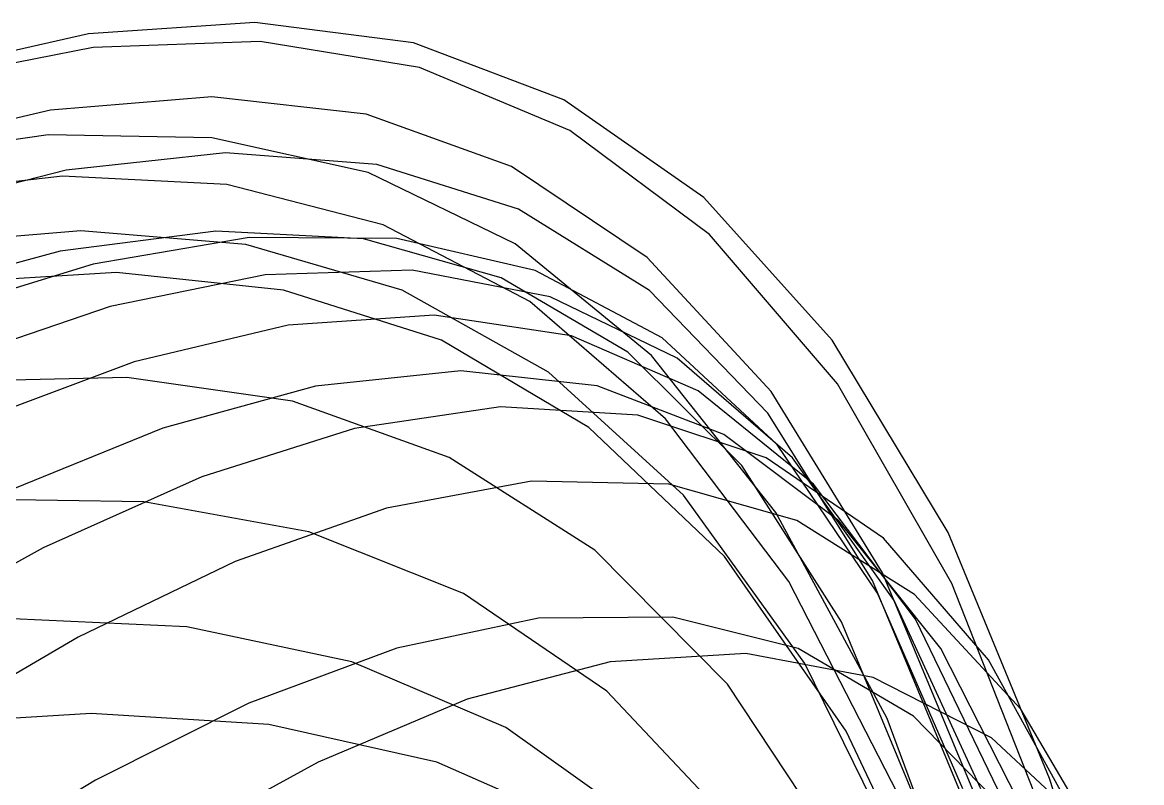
# Model space of a CAD drawing. Extents: x -607 to 1285, y -867 to 355.
# Drawn here: x 188.1 to 310, y 272 to 354.8 of the extents above; entities that cross this region are included whole.
import ezdxf

# ---------------------------------------------------------------- set-up
doc = ezdxf.new("R2010")
doc.units = 0
for name, color, linetype in [('0_1023', 7, 'CONTINUOUS'), ('0_1024', 7, 'CONTINUOUS'), ('0_1025', 7, 'CONTINUOUS'), ('0_1026', 7, 'CONTINUOUS'), ('0_1027', 7, 'CONTINUOUS'), ('0_1028', 7, 'CONTINUOUS'), ('0_1126', 7, 'CONTINUOUS'), ('0_1127', 7, 'CONTINUOUS'), ('0_1128', 7, 'CONTINUOUS'), ('0_1129', 7, 'CONTINUOUS'), ('0_1130', 7, 'CONTINUOUS'), ('0_1131', 7, 'CONTINUOUS'), ('0_1132', 7, 'CONTINUOUS'), ('0_1230', 7, 'CONTINUOUS'), ('0_1231', 7, 'CONTINUOUS'), ('0_1232', 7, 'CONTINUOUS'), ('0_1233', 7, 'CONTINUOUS'), ('0_1234', 7, 'CONTINUOUS'), ('0_1235', 7, 'CONTINUOUS'), ('0_1236', 7, 'CONTINUOUS'), ('0_1334', 7, 'CONTINUOUS'), ('0_1335', 7, 'CONTINUOUS'), ('0_1336', 7, 'CONTINUOUS'), ('0_1337', 7, 'CONTINUOUS'), ('0_1338', 7, 'CONTINUOUS'), ('0_1339', 7, 'CONTINUOUS'), ('0_1340', 7, 'CONTINUOUS'), ('0_1436', 7, 'CONTINUOUS'), ('0_1437', 7, 'CONTINUOUS'), ('0_1438', 7, 'CONTINUOUS'), ('0_1439', 7, 'CONTINUOUS'), ('0_1440', 7, 'CONTINUOUS'), ('0_1441', 7, 'CONTINUOUS'), ('0_1442', 7, 'CONTINUOUS'), ('0_1443', 7, 'CONTINUOUS'), ('0_1540', 7, 'CONTINUOUS'), ('0_1541', 7, 'CONTINUOUS'), ('0_1542', 7, 'CONTINUOUS'), ('0_1543', 7, 'CONTINUOUS'), ('0_1544', 7, 'CONTINUOUS'), ('0_1545', 7, 'CONTINUOUS'), ('0_1546', 7, 'CONTINUOUS'), ('0_1547', 7, 'CONTINUOUS'), ('0_1642', 7, 'CONTINUOUS'), ('0_1643', 7, 'CONTINUOUS'), ('0_1644', 7, 'CONTINUOUS'), ('0_1645', 7, 'CONTINUOUS'), ('0_1646', 7, 'CONTINUOUS'), ('0_1647', 7, 'CONTINUOUS'), ('0_1648', 7, 'CONTINUOUS'), ('0_1649', 7, 'CONTINUOUS'), ('0_1650', 7, 'CONTINUOUS'), ('0_1651', 7, 'CONTINUOUS'), ('0_1748', 7, 'CONTINUOUS'), ('0_1749', 7, 'CONTINUOUS'), ('0_1750', 7, 'CONTINUOUS'), ('0_1751', 7, 'CONTINUOUS'), ('0_1752', 7, 'CONTINUOUS'), ('0_1753', 7, 'CONTINUOUS'), ('0_1754', 7, 'CONTINUOUS'), ('0_1755', 7, 'CONTINUOUS'), ('0_1851', 7, 'CONTINUOUS'), ('0_1852', 7, 'CONTINUOUS'), ('0_1853', 7, 'CONTINUOUS'), ('0_1854', 7, 'CONTINUOUS'), ('0_1855', 7, 'CONTINUOUS'), ('0_1856', 7, 'CONTINUOUS'), ('0_1857', 7, 'CONTINUOUS'), ('0_1858', 7, 'CONTINUOUS'), ('0_1955', 7, 'CONTINUOUS'), ('0_1956', 7, 'CONTINUOUS'), ('0_1957', 7, 'CONTINUOUS'), ('0_1958', 7, 'CONTINUOUS'), ('0_1959', 7, 'CONTINUOUS'), ('0_1960', 7, 'CONTINUOUS'), ('0_1961', 7, 'CONTINUOUS'), ('0_1962', 7, 'CONTINUOUS'), ('0_2059', 7, 'CONTINUOUS'), ('0_2060', 7, 'CONTINUOUS'), ('0_2061', 7, 'CONTINUOUS'), ('0_2062', 7, 'CONTINUOUS'), ('0_2063', 7, 'CONTINUOUS'), ('0_2064', 7, 'CONTINUOUS'), ('0_2065', 7, 'CONTINUOUS'), ('0_2066', 7, 'CONTINUOUS'), ('0_2163', 7, 'CONTINUOUS'), ('0_2164', 7, 'CONTINUOUS'), ('0_2165', 7, 'CONTINUOUS'), ('0_2166', 7, 'CONTINUOUS'), ('0_2167', 7, 'CONTINUOUS'), ('0_2168', 7, 'CONTINUOUS'), ('0_2169', 7, 'CONTINUOUS'), ('0_2170', 7, 'CONTINUOUS'), ('0_2267', 7, 'CONTINUOUS'), ('0_2268', 7, 'CONTINUOUS'), ('0_2269', 7, 'CONTINUOUS'), ('0_2270', 7, 'CONTINUOUS'), ('0_2271', 7, 'CONTINUOUS'), ('0_2272', 7, 'CONTINUOUS'), ('0_2273', 7, 'CONTINUOUS'), ('0_2274', 7, 'CONTINUOUS'), ('0_2371', 7, 'CONTINUOUS'), ('0_2372', 7, 'CONTINUOUS'), ('0_2373', 7, 'CONTINUOUS'), ('0_2374', 7, 'CONTINUOUS'), ('0_2375', 7, 'CONTINUOUS'), ('0_2376', 7, 'CONTINUOUS'), ('0_2377', 7, 'CONTINUOUS'), ('0_2378', 7, 'CONTINUOUS'), ('0_2475', 7, 'CONTINUOUS'), ('0_2476', 7, 'CONTINUOUS'), ('0_2477', 7, 'CONTINUOUS'), ('0_2478', 7, 'CONTINUOUS'), ('0_2479', 7, 'CONTINUOUS'), ('0_2480', 7, 'CONTINUOUS'), ('0_2481', 7, 'CONTINUOUS'), ('0_2482', 7, 'CONTINUOUS'), ('0_2483', 7, 'CONTINUOUS'), ('0_2579', 7, 'CONTINUOUS'), ('0_2580', 7, 'CONTINUOUS'), ('0_2581', 7, 'CONTINUOUS'), ('0_2582', 7, 'CONTINUOUS'), ('0_2583', 7, 'CONTINUOUS'), ('0_2584', 7, 'CONTINUOUS'), ('0_2585', 7, 'CONTINUOUS'), ('0_2586', 7, 'CONTINUOUS'), ('0_2587', 7, 'CONTINUOUS'), ('0_2684', 7, 'CONTINUOUS'), ('0_2685', 7, 'CONTINUOUS'), ('0_2686', 7, 'CONTINUOUS'), ('0_2687', 7, 'CONTINUOUS'), ('0_2688', 7, 'CONTINUOUS'), ('0_2689', 7, 'CONTINUOUS'), ('0_2690', 7, 'CONTINUOUS'), ('0_2691', 7, 'CONTINUOUS'), ('0_2787', 7, 'CONTINUOUS'), ('0_2788', 7, 'CONTINUOUS'), ('0_2789', 7, 'CONTINUOUS'), ('0_2790', 7, 'CONTINUOUS'), ('0_2791', 7, 'CONTINUOUS'), ('0_2792', 7, 'CONTINUOUS'), ('0_2793', 7, 'CONTINUOUS'), ('0_714', 7, 'CONTINUOUS'), ('0_715', 7, 'CONTINUOUS'), ('0_716', 7, 'CONTINUOUS'), ('0_717', 7, 'CONTINUOUS'), ('0_817', 7, 'CONTINUOUS'), ('0_818', 7, 'CONTINUOUS'), ('0_819', 7, 'CONTINUOUS'), ('0_820', 7, 'CONTINUOUS'), ('0_920', 7, 'CONTINUOUS'), ('0_921', 7, 'CONTINUOUS'), ('0_922', 7, 'CONTINUOUS'), ('0_923', 7, 'CONTINUOUS'), ('0_924', 7, 'CONTINUOUS')]:
    doc.layers.add(name, color=color, linetype=linetype)

msp = doc.modelspace()

# ---------------------------------------------------------------- linework, layer by layer
at = {"layer": '0_1023'}
msp.add_polyline3d([(277.8557, 263.2231, -3355.1133), (264.933, 282.7482, -3342.16)], dxfattribs=at)
at = {"layer": '0_1024'}
msp.add_polyline3d([(264.933, 282.7482, -3342.16), (250.458, 297.3284, -3329.9946)], dxfattribs=at)
at = {"layer": '0_1025'}
msp.add_polyline3d([(250.458, 297.3284, -3329.9946), (234.6071, 307.439, -3318.5562)], dxfattribs=at)
at = {"layer": '0_1026'}
msp.add_polyline3d([(234.6071, 307.439, -3318.5562), (217.5576, 313.5557, -3307.7825)], dxfattribs=at)
at = {"layer": '0_1027'}
msp.add_polyline3d([(217.5576, 313.5557, -3307.7825), (199.4863, 316.154, -3297.6125)], dxfattribs=at)
at = {"layer": '0_1028'}
msp.add_polyline3d([(199.4863, 316.154, -3297.6125), (180.5701, 315.7097, -3287.9844)], dxfattribs=at)
at = {"layer": '0_1126'}
msp.add_polyline3d([(289.4635, 253.1036, -3336.6287), (277.8492, 277.6201, -3321.9841)], dxfattribs=at)
at = {"layer": '0_1127'}
msp.add_polyline3d([(277.8492, 277.6201, -3321.9841), (264.5819, 296.6521, -3308.354)], dxfattribs=at)
at = {"layer": '0_1128'}
msp.add_polyline3d([(264.5819, 296.6521, -3308.354), (249.8315, 310.6818, -3295.6626)], dxfattribs=at)
at = {"layer": '0_1129'}
msp.add_polyline3d([(249.8315, 310.6818, -3295.6626), (233.7684, 320.1912, -3283.8337)], dxfattribs=at)
at = {"layer": '0_1130'}
msp.add_polyline3d([(233.7684, 320.1912, -3283.8337), (216.5632, 325.6625, -3272.7915)], dxfattribs=at)
at = {"layer": '0_1131'}
msp.add_polyline3d([(216.5632, 325.6625, -3272.7915), (198.386, 327.578, -3262.4602)], dxfattribs=at)
at = {"layer": '0_1132'}
msp.add_polyline3d([(198.386, 327.578, -3262.4602), (179.407, 326.4195, -3252.764)], dxfattribs=at)
at = {"layer": '0_1230'}
msp.add_polyline3d([(285.0099, 261.2777, -3303.1484), (273.3599, 285.0023, -3287.9968)], dxfattribs=at)
at = {"layer": '0_1231'}
msp.add_polyline3d([(273.3599, 285.0023, -3287.9968), (260.1141, 303.3243, -3273.967)], dxfattribs=at)
at = {"layer": '0_1232'}
msp.add_polyline3d([(260.1141, 303.3243, -3273.967), (245.4379, 316.7194, -3260.9739)], dxfattribs=at)
at = {"layer": '0_1233'}
msp.add_polyline3d([(245.4379, 316.7194, -3260.9739), (229.4958, 325.6629, -3248.932)], dxfattribs=at)
at = {"layer": '0_1234'}
msp.add_polyline3d([(229.4958, 325.6629, -3248.932), (212.4533, 330.6305, -3237.756)], dxfattribs=at)
at = {"layer": '0_1235'}
msp.add_polyline3d([(212.4533, 330.6305, -3237.756), (194.475, 332.0974, -3227.3608)], dxfattribs=at)
at = {"layer": '0_1236'}
msp.add_polyline3d([(194.475, 332.0974, -3227.3608), (175.7258, 330.5391, -3217.6614)], dxfattribs=at)
at = {"layer": '0_1334'}
msp.add_polyline3d([(283.4719, 270.808, -3269.9019), (271.5888, 293.9128, -3254.0818)], dxfattribs=at)
at = {"layer": '0_1335'}
msp.add_polyline3d([(271.5888, 293.9128, -3254.0818), (258.181, 311.625, -3239.5266)], dxfattribs=at)
at = {"layer": '0_1336'}
msp.add_polyline3d([(258.181, 311.625, -3239.5266), (243.4073, 324.4198, -3226.1382)], dxfattribs=at)
at = {"layer": '0_1337'}
msp.add_polyline3d([(243.4073, 324.4198, -3226.1382), (227.4262, 332.7727, -3213.8193)], dxfattribs=at)
at = {"layer": '0_1338'}
msp.add_polyline3d([(227.4262, 332.7727, -3213.8193), (210.3964, 337.1591, -3202.4717)], dxfattribs=at)
at = {"layer": '0_1339'}
msp.add_polyline3d([(210.3964, 337.1591, -3202.4717), (192.4766, 338.0543, -3191.9978)], dxfattribs=at)
at = {"layer": '0_1340'}
msp.add_polyline3d([(192.4766, 338.0543, -3191.9978), (173.825, 335.9335, -3182.2996)], dxfattribs=at)
at = {"layer": '0_1436'}
msp.add_polyline3d([(292.7924, 250.6914, -3254.5017), (282.2997, 278.9946, -3236.5203)], dxfattribs=at)
at = {"layer": '0_1437'}
msp.add_polyline3d([(282.2997, 278.9946, -3236.5203), (270.1994, 301.4473, -3220.0566)], dxfattribs=at)
at = {"layer": '0_1438'}
msp.add_polyline3d([(270.1994, 301.4473, -3220.0566), (256.6436, 318.5242, -3205.0007)], dxfattribs=at)
at = {"layer": '0_1439'}
msp.add_polyline3d([(256.6436, 318.5242, -3205.0007), (241.7847, 330.7, -3191.242)], dxfattribs=at)
at = {"layer": '0_1440'}
msp.add_polyline3d([(241.7847, 330.7, -3191.242), (225.7753, 338.4491, -3178.67)], dxfattribs=at)
at = {"layer": '0_1441'}
msp.add_polyline3d([(225.7753, 338.4491, -3178.67), (208.7676, 342.2465, -3167.1743)], dxfattribs=at)
at = {"layer": '0_1442'}
msp.add_polyline3d([(208.7676, 342.2465, -3167.1743), (190.9141, 342.5667, -3156.6445)], dxfattribs=at)
at = {"layer": '0_1443'}
msp.add_polyline3d([(190.9141, 342.5667, -3156.6445), (172.3672, 339.8842, -3146.971)], dxfattribs=at)
at = {"layer": '0_1540'}
msp.add_polyline3d([(300.2464, 266.0702, -3223.1226), (289.3637, 293.711, -3204.28)], dxfattribs=at)
at = {"layer": '0_1541'}
msp.add_polyline3d([(289.3637, 293.711, -3204.28), (276.8825, 315.431, -3187.114)], dxfattribs=at)
at = {"layer": '0_1542'}
msp.add_polyline3d([(276.8825, 315.431, -3187.114), (262.9546, 331.7119, -3171.5012)], dxfattribs=at)
at = {"layer": '0_1543'}
msp.add_polyline3d([(262.9546, 331.7119, -3171.5012), (247.7322, 343.035, -3157.3186)], dxfattribs=at)
at = {"layer": '0_1544'}
msp.add_polyline3d([(247.7322, 343.035, -3157.3186), (231.3675, 349.8823, -3144.443)], dxfattribs=at)
at = {"layer": '0_1545'}
msp.add_polyline3d([(231.3675, 349.8823, -3144.443), (214.0124, 352.7349, -3132.7517)], dxfattribs=at)
at = {"layer": '0_1546'}
msp.add_polyline3d([(214.0124, 352.7349, -3132.7517), (195.819, 352.0745, -3122.121)], dxfattribs=at)
at = {"layer": '0_1547'}
msp.add_polyline3d([(195.819, 352.0745, -3122.121), (176.9395, 348.3826, -3112.4285)], dxfattribs=at)
at = {"layer": '0_1642'}
msp.add_polyline3d([(310.0237, 241.6085, -3210.9844), (300.0017, 272.4652, -3190.22)], dxfattribs=at)
at = {"layer": '0_1643'}
msp.add_polyline3d([(300.0017, 272.4652, -3190.22), (300.0018, 272.4654, -3190.2197)], dxfattribs=at)
at = {"layer": '0_1644'}
msp.add_polyline3d([(300.0018, 272.4654, -3190.2197), (288.937, 299.2729, -3170.7195)], dxfattribs=at)
at = {"layer": '0_1645'}
msp.add_polyline3d([(288.937, 299.2729, -3170.7195), (276.3306, 320.2089, -3153.034)], dxfattribs=at)
at = {"layer": '0_1646'}
msp.add_polyline3d([(276.3306, 320.2089, -3153.034), (262.3298, 335.7517, -3137.0286)], dxfattribs=at)
at = {"layer": '0_1647'}
msp.add_polyline3d([(262.3298, 335.7517, -3137.0286), (247.0819, 346.3796, -3122.5688)], dxfattribs=at)
at = {"layer": '0_1648'}
msp.add_polyline3d([(247.0819, 346.3796, -3122.5688), (230.7344, 352.5709, -3109.521)], dxfattribs=at)
at = {"layer": '0_1649'}
msp.add_polyline3d([(230.7344, 352.5709, -3109.521), (213.4344, 354.8038, -3097.7502)], dxfattribs=at)
at = {"layer": '0_1650'}
msp.add_polyline3d([(213.4344, 354.8038, -3097.7502), (195.3297, 353.5568, -3087.1226)], dxfattribs=at)
at = {"layer": '0_1651'}
msp.add_polyline3d([(195.3297, 353.5568, -3087.1226), (176.5671, 349.3078, -3077.5034)], dxfattribs=at)
at = {"layer": '0_1748'}
msp.add_polyline3d([(292.377, 269.5062, -3156.3882), (281.7859, 294.8625, -3136.9673)], dxfattribs=at)
at = {"layer": '0_1749'}
msp.add_polyline3d([(281.7859, 294.8625, -3136.9673), (269.6625, 314.6124, -3119.3633)], dxfattribs=at)
at = {"layer": '0_1750'}
msp.add_polyline3d([(269.6625, 314.6124, -3119.3633), (256.1528, 329.2127, -3103.442)], dxfattribs=at)
at = {"layer": '0_1751'}
msp.add_polyline3d([(256.1528, 329.2127, -3103.442), (241.4028, 339.1205, -3089.068)], dxfattribs=at)
at = {"layer": '0_1752'}
msp.add_polyline3d([(241.4028, 339.1205, -3089.068), (225.5583, 344.7927, -3076.1074)], dxfattribs=at)
at = {"layer": '0_1753'}
msp.add_polyline3d([(225.5583, 344.7927, -3076.1074), (208.7654, 346.6865, -3064.4253)], dxfattribs=at)
at = {"layer": '0_1754'}
msp.add_polyline3d([(208.7654, 346.6865, -3064.4253), (191.17, 345.2585, -3053.887)], dxfattribs=at)
at = {"layer": '0_1755'}
msp.add_polyline3d([(191.17, 345.2585, -3053.887), (172.9181, 340.966, -3044.358)], dxfattribs=at)
at = {"layer": '0_1851'}
msp.add_polyline3d([(290.4644, 270.5037, -3123.5083), (280.7153, 294.0461, -3104.6711)], dxfattribs=at)
at = {"layer": '0_1852'}
msp.add_polyline3d([(280.7153, 294.0461, -3104.6711), (269.3107, 312.2642, -3087.5454)], dxfattribs=at)
at = {"layer": '0_1853'}
msp.add_polyline3d([(269.3107, 312.2642, -3087.5454), (256.4065, 325.5927, -3072.0051)], dxfattribs=at)
at = {"layer": '0_1854'}
msp.add_polyline3d([(256.4065, 325.5927, -3072.0051), (242.1582, 334.4663, -3057.924)], dxfattribs=at)
at = {"layer": '0_1855'}
msp.add_polyline3d([(242.1582, 334.4663, -3057.924), (226.7214, 339.3193, -3045.1758)], dxfattribs=at)
at = {"layer": '0_1856'}
msp.add_polyline3d([(226.7214, 339.3193, -3045.1758), (210.2518, 340.5867, -3033.6345)], dxfattribs=at)
at = {"layer": '0_1857'}
msp.add_polyline3d([(210.2518, 340.5867, -3033.6345), (192.9051, 338.7027, -3023.1738)], dxfattribs=at)
at = {"layer": '0_1858'}
msp.add_polyline3d([(192.9051, 338.7027, -3023.1738), (174.8368, 334.1022, -3013.6675)], dxfattribs=at)
at = {"layer": '0_1955'}
msp.add_polyline3d([(286.5037, 267.4217, -3090.7053), (277.332, 289.5328, -3072.1687)], dxfattribs=at)
at = {"layer": '0_1956'}
msp.add_polyline3d([(277.332, 289.5328, -3072.1687), (266.4645, 306.5552, -3055.302)], dxfattribs=at)
at = {"layer": '0_1957'}
msp.add_polyline3d([(266.4645, 306.5552, -3055.302), (254.0594, 318.9047, -3039.982)], dxfattribs=at)
at = {"layer": '0_1958'}
msp.add_polyline3d([(254.0594, 318.9047, -3039.982), (240.2755, 326.9971, -3026.0854)], dxfattribs=at)
at = {"layer": '0_1959'}
msp.add_polyline3d([(240.2755, 326.9971, -3026.0854), (225.2711, 331.2484, -3013.4902)], dxfattribs=at)
at = {"layer": '0_1960'}
msp.add_polyline3d([(225.2711, 331.2484, -3013.4902), (209.2046, 332.0744, -3002.073)], dxfattribs=at)
at = {"layer": '0_1961'}
msp.add_polyline3d([(209.2046, 332.0744, -3002.073), (192.2345, 329.8909, -2991.711)], dxfattribs=at)
at = {"layer": '0_1962'}
msp.add_polyline3d([(192.2345, 329.8909, -2991.711), (174.5195, 325.1139, -2982.2815)], dxfattribs=at)
at = {"layer": '0_2059'}
msp.add_polyline3d([(290.5626, 271.3647, -3058.7234), (281.2718, 292.6553, -3039.719)], dxfattribs=at)
at = {"layer": '0_2060'}
msp.add_polyline3d([(281.2718, 292.6553, -3039.719), (270.3052, 308.8774, -3022.4983)], dxfattribs=at)
at = {"layer": '0_2061'}
msp.add_polyline3d([(270.3052, 308.8774, -3022.4983), (257.8193, 320.4463, -3006.9285)], dxfattribs=at)
at = {"layer": '0_2062'}
msp.add_polyline3d([(257.8193, 320.4463, -3006.9285), (243.9711, 327.7767, -2992.8777)], dxfattribs=at)
at = {"layer": '0_2063'}
msp.add_polyline3d([(243.9711, 327.7767, -2992.8777), (228.9176, 331.284, -2980.2136)], dxfattribs=at)
at = {"layer": '0_2064'}
msp.add_polyline3d([(228.9176, 331.284, -2980.2136), (212.8155, 331.3832, -2968.8042)], dxfattribs=at)
at = {"layer": '0_2065'}
msp.add_polyline3d([(212.8155, 331.3832, -2968.8042), (195.8218, 328.4894, -2958.5168)], dxfattribs=at)
at = {"layer": '0_2066'}
msp.add_polyline3d([(195.8218, 328.4894, -2958.5168), (178.0936, 323.0175, -2949.2197)], dxfattribs=at)
at = {"layer": '0_2163'}
msp.add_polyline3d([(292.5231, 271.3434, -3026.8054), (283.0674, 291.8717, -3007.2764)], dxfattribs=at)
at = {"layer": '0_2164'}
msp.add_polyline3d([(283.0674, 291.8717, -3007.2764), (271.9939, 307.3712, -2989.6633)], dxfattribs=at)
at = {"layer": '0_2165'}
msp.add_polyline3d([(271.9939, 307.3712, -2989.6633), (259.4547, 318.2545, -2973.823)], dxfattribs=at)
at = {"layer": '0_2166'}
msp.add_polyline3d([(259.4547, 318.2545, -2973.823), (245.6016, 324.9343, -2959.6123)], dxfattribs=at)
at = {"layer": '0_2167'}
msp.add_polyline3d([(245.6016, 324.9343, -2959.6123), (230.5869, 327.8229, -2946.888)], dxfattribs=at)
at = {"layer": '0_2168'}
msp.add_polyline3d([(230.5869, 327.8229, -2946.888), (214.5624, 327.333, -2935.5073)], dxfattribs=at)
at = {"layer": '0_2169'}
msp.add_polyline3d([(214.5624, 327.333, -2935.5073), (197.6804, 323.8771, -2925.327)], dxfattribs=at)
at = {"layer": '0_2170'}
msp.add_polyline3d([(197.6804, 323.8771, -2925.327), (180.0926, 317.8677, -2916.2036)], dxfattribs=at)
at = {"layer": '0_2267'}
msp.add_polyline3d([(294.9161, 270.1436, -2995.194), (285.3859, 289.8262, -2975.2688)], dxfattribs=at)
at = {"layer": '0_2268'}
msp.add_polyline3d([(285.3859, 289.8262, -2975.2688), (274.2786, 304.5379, -2957.3704)], dxfattribs=at)
at = {"layer": '0_2269'}
msp.add_polyline3d([(274.2786, 304.5379, -2957.3704), (261.743, 314.6875, -2941.3464)], dxfattribs=at)
at = {"layer": '0_2270'}
msp.add_polyline3d([(261.743, 314.6875, -2941.3464), (247.9276, 320.6834, -2927.0452)], dxfattribs=at)
at = {"layer": '0_2271'}
msp.add_polyline3d([(247.9276, 320.6834, -2927.0452), (232.9808, 322.9342, -2914.3137)], dxfattribs=at)
at = {"layer": '0_2272'}
msp.add_polyline3d([(232.9808, 322.9342, -2914.3137), (217.0515, 321.8483, -2903.0002)], dxfattribs=at)
at = {"layer": '0_2273'}
msp.add_polyline3d([(217.0515, 321.8483, -2903.0002), (200.288, 317.8342, -2892.9524)], dxfattribs=at)
at = {"layer": '0_2274'}
msp.add_polyline3d([(200.288, 317.8342, -2892.9524), (182.8389, 311.3005, -2884.0176)], dxfattribs=at)
at = {"layer": '0_2371'}
msp.add_polyline3d([(297.7468, 267.7905, -2963.9436), (288.1572, 286.6123, -2943.659)], dxfattribs=at)
at = {"layer": '0_2372'}
msp.add_polyline3d([(288.1572, 286.6123, -2943.659), (277.0295, 300.5258, -2925.5098)], dxfattribs=at)
at = {"layer": '0_2373'}
msp.add_polyline3d([(277.0295, 300.5258, -2925.5098), (264.5088, 309.9351, -2909.3345)], dxfattribs=at)
at = {"layer": '0_2374'}
msp.add_polyline3d([(264.5088, 309.9351, -2909.3345), (250.7405, 315.2446, -2894.9722)], dxfattribs=at)
at = {"layer": '0_2375'}
msp.add_polyline3d([(250.7405, 315.2446, -2894.9722), (235.8698, 316.8582, -2882.2615)], dxfattribs=at)
at = {"layer": '0_2376'}
msp.add_polyline3d([(235.8698, 316.8582, -2882.2615), (220.042, 315.18, -2871.0408)], dxfattribs=at)
at = {"layer": '0_2377'}
msp.add_polyline3d([(220.042, 315.18, -2871.0408), (203.4025, 310.6142, -2861.1492)], dxfattribs=at)
at = {"layer": '0_2378'}
msp.add_polyline3d([(203.4025, 310.6142, -2861.1492), (186.0962, 303.5649, -2852.4253)], dxfattribs=at)
at = {"layer": '0_2475'}
msp.add_polyline3d([(303.3845, 267.2067, -2932.9536), (293.3643, 285.3852, -2911.8708)], dxfattribs=at)
at = {"layer": '0_2476'}
msp.add_polyline3d([(293.3643, 285.3852, -2911.8708), (281.8959, 298.6433, -2893.1282)], dxfattribs=at)
at = {"layer": '0_2477'}
msp.add_polyline3d([(281.8959, 298.6433, -2893.1282), (269.1171, 307.3868, -2876.5479)], dxfattribs=at)
at = {"layer": '0_2478'}
msp.add_polyline3d([(269.1171, 307.3868, -2876.5479), (255.1659, 312.0217, -2861.9517)], dxfattribs=at)
at = {"layer": '0_2479'}
msp.add_polyline3d([(255.1659, 312.0217, -2861.9517), (240.1804, 312.954, -2849.1611)], dxfattribs=at)
at = {"layer": '0_2480'}
msp.add_polyline3d([(240.1804, 312.954, -2849.1611), (224.2983, 310.5897, -2837.9983)], dxfattribs=at)
at = {"layer": '0_2481'}
msp.add_polyline3d([(224.2983, 310.5897, -2837.9983), (207.6578, 305.3346, -2828.2852)], dxfattribs=at)
at = {"layer": '0_2482'}
msp.add_polyline3d([(207.6578, 305.3346, -2828.2852), (190.3968, 297.5949, -2819.8435)], dxfattribs=at)
at = {"layer": '0_2483'}
msp.add_polyline3d([(190.3968, 297.5949, -2819.8435), (172.6533, 287.7763, -2812.4954)], dxfattribs=at)
at = {"layer": '0_2579'}
msp.add_polyline3d([(307.0739, 262.6553, -2902.5083), (296.8762, 280.0162, -2880.949)], dxfattribs=at)
at = {"layer": '0_2580'}
msp.add_polyline3d([(296.8762, 280.0162, -2880.949), (285.2953, 292.5134, -2861.873)], dxfattribs=at)
at = {"layer": '0_2581'}
msp.add_polyline3d([(285.2953, 292.5134, -2861.873), (272.4639, 300.5492, -2845.0903)], dxfattribs=at)
at = {"layer": '0_2582'}
msp.add_polyline3d([(272.4639, 300.5492, -2845.0903), (258.5145, 304.5253, -2830.4106)], dxfattribs=at)
at = {"layer": '0_2583'}
msp.add_polyline3d([(258.5145, 304.5253, -2830.4106), (243.5795, 304.8439, -2817.6445)], dxfattribs=at)
at = {"layer": '0_2584'}
msp.add_polyline3d([(243.5795, 304.8439, -2817.6445), (227.7916, 301.907, -2806.6013)], dxfattribs=at)
at = {"layer": '0_2585'}
msp.add_polyline3d([(227.7916, 301.907, -2806.6013), (211.283, 296.1165, -2797.0916)], dxfattribs=at)
at = {"layer": '0_2586'}
msp.add_polyline3d([(211.283, 296.1165, -2797.0916), (194.1866, 287.8744, -2788.9248)], dxfattribs=at)
at = {"layer": '0_2587'}
msp.add_polyline3d([(194.1866, 287.8744, -2788.9248), (176.6346, 277.5828, -2781.9116)], dxfattribs=at)
at = {"layer": '0_2684'}
msp.add_polyline3d([(296.5656, 267.5774, -2851.5479), (285.1915, 279.2548, -2832.472)], dxfattribs=at)
at = {"layer": '0_2685'}
msp.add_polyline3d([(285.1915, 279.2548, -2832.472), (272.6102, 286.6141, -2815.7393)], dxfattribs=at)
at = {"layer": '0_2686'}
msp.add_polyline3d([(272.6102, 286.6141, -2815.7393), (258.95, 290.0448, -2801.1553)], dxfattribs=at)
at = {"layer": '0_2687'}
msp.add_polyline3d([(258.95, 290.0448, -2801.1553), (244.339, 289.9367, -2788.5251)], dxfattribs=at)
at = {"layer": '0_2688'}
msp.add_polyline3d([(244.339, 289.9367, -2788.5251), (228.9055, 286.6793, -2777.654)], dxfattribs=at)
at = {"layer": '0_2689'}
msp.add_polyline3d([(228.9055, 286.6793, -2777.654), (212.7774, 280.6622, -2768.3477)], dxfattribs=at)
at = {"layer": '0_2690'}
msp.add_polyline3d([(212.7774, 280.6622, -2768.3477), (196.0832, 272.2752, -2760.4114)], dxfattribs=at)
at = {"layer": '0_2691'}
msp.add_polyline3d([(196.0832, 272.2752, -2760.4114), (178.9507, 261.9078, -2753.65)], dxfattribs=at)
at = {"layer": '0_2787'}
msp.add_polyline3d([(305.3702, 266.0102, -2820.9067), (293.6625, 276.9007, -2801.35)], dxfattribs=at)
at = {"layer": '0_2788'}
msp.add_polyline3d([(293.6625, 276.9007, -2801.35), (280.8033, 283.4634, -2784.3208)], dxfattribs=at)
at = {"layer": '0_2789'}
msp.add_polyline3d([(280.8033, 283.4634, -2784.3208), (266.9163, 286.0897, -2769.6077)], dxfattribs=at)
at = {"layer": '0_2790'}
msp.add_polyline3d([(266.9163, 286.0897, -2769.6077), (252.1244, 285.1713, -2756.9995)], dxfattribs=at)
at = {"layer": '0_2791'}
msp.add_polyline3d([(252.1244, 285.1713, -2756.9995), (236.5514, 281.0996, -2746.285)], dxfattribs=at)
at = {"layer": '0_2792'}
msp.add_polyline3d([(236.5514, 281.0996, -2746.285), (220.3204, 274.2664, -2737.2524)], dxfattribs=at)
at = {"layer": '0_2793'}
msp.add_polyline3d([(220.3204, 274.2664, -2737.2524), (203.5549, 265.0632, -2729.691)], dxfattribs=at)
at = {"layer": '0_714'}
msp.add_polyline3d([(250.2451, 266.7892, -3424.2085), (233.2447, 274.2454, -3414.2727)], dxfattribs=at)
at = {"layer": '0_715'}
msp.add_polyline3d([(233.2447, 274.2454, -3414.2727), (214.965, 278.3503, -3404.5776)], dxfattribs=at)
at = {"layer": '0_716'}
msp.add_polyline3d([(214.965, 278.3503, -3404.5776), (195.6185, 279.5535, -3395.11)], dxfattribs=at)
at = {"layer": '0_717'}
msp.add_polyline3d([(195.6185, 279.5535, -3395.11), (175.4177, 278.3046, -3385.8574)], dxfattribs=at)
at = {"layer": '0_817'}
msp.add_polyline3d([(256.1968, 267.0154, -3399.0898), (240.7902, 278.0095, -3388.5547)], dxfattribs=at)
at = {"layer": '0_818'}
msp.add_polyline3d([(240.7902, 278.0095, -3388.5547), (224.0048, 285.1795, -3378.4001)], dxfattribs=at)
at = {"layer": '0_819'}
msp.add_polyline3d([(224.0048, 285.1795, -3378.4001), (206.0391, 288.9787, -3368.598)], dxfattribs=at)
at = {"layer": '0_820'}
msp.add_polyline3d([(206.0391, 288.9787, -3368.598), (187.0914, 289.8596, -3359.12)], dxfattribs=at)
at = {"layer": '0_920'}
msp.add_polyline3d([(265.8915, 266.9868, -3375.8862), (251.7655, 281.9916, -3364.325)], dxfattribs=at)
at = {"layer": '0_921'}
msp.add_polyline3d([(251.7655, 281.9916, -3364.325), (236.1788, 292.6186, -3353.3364)], dxfattribs=at)
at = {"layer": '0_922'}
msp.add_polyline3d([(236.1788, 292.6186, -3353.3364), (219.3174, 299.3322, -3342.8752)], dxfattribs=at)
at = {"layer": '0_923'}
msp.add_polyline3d([(219.3174, 299.3322, -3342.8752), (201.3671, 302.597, -3332.896)], dxfattribs=at)
at = {"layer": '0_924'}
msp.add_polyline3d([(201.3671, 302.597, -3332.896), (182.5137, 302.8779, -3323.3538)], dxfattribs=at)

doc.saveas('drawing.dxf')
